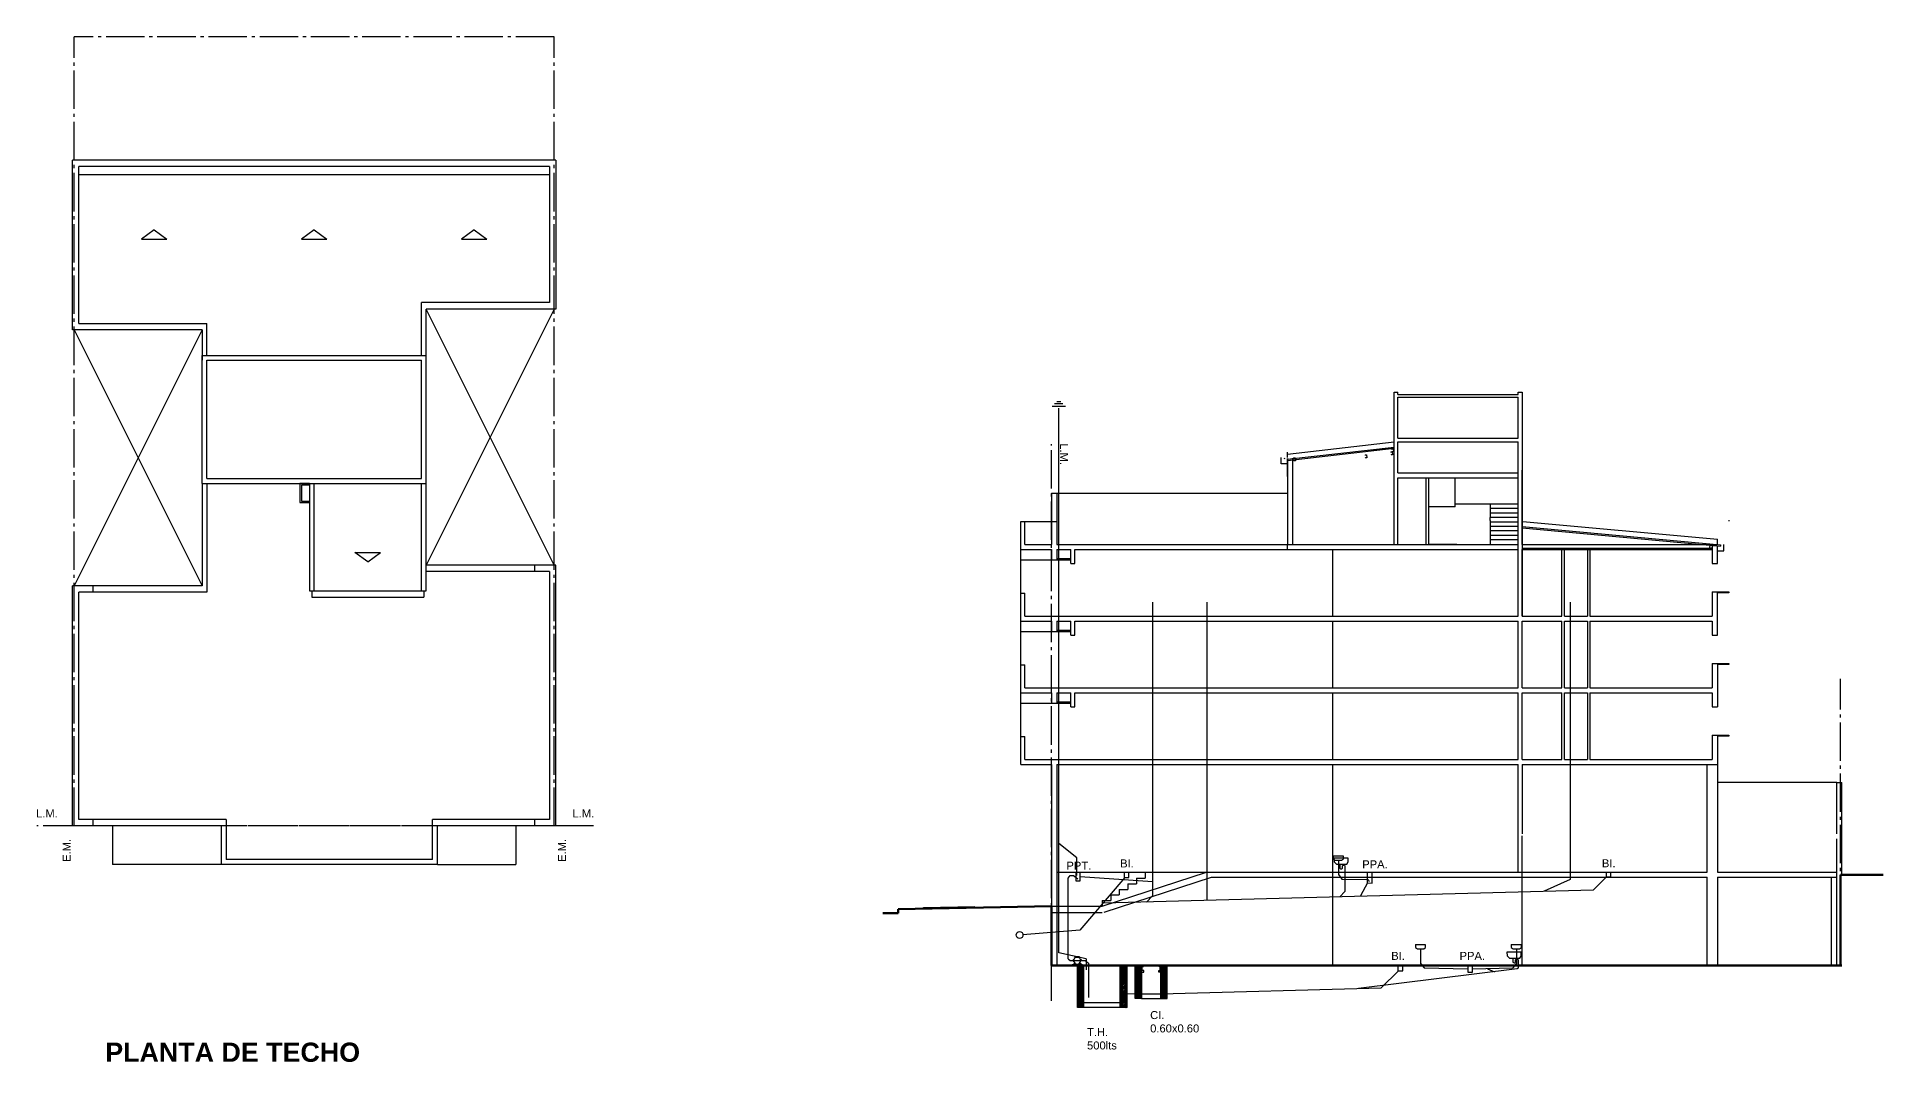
# Model space of a CAD drawing. Extents: x 220 to 3858, y -272 to 161.
# Drawn here: x 3800.5 to 3858.1, y -272.2 to -240.2 of the extents above; entities that cross this region are included whole.
import ezdxf

# ---------------------------------------------------------------- set-up
doc = ezdxf.new("R2010")
doc.units = 0
doc.header["$LTSCALE"] = 0.1
doc.linetypes.add('ACAD_ISO04W100', pattern=[30.5, 24, -3, 0.5, -3])
doc.linetypes.add('RAYITAS', pattern=[0.375, 0.25, -0.125])
doc.layers.get('0').update_dxf_attribs({"linetype": 'CONTINUOUS'})
for name, color, linetype in [('01 __ INSTALACION PRIMARIA', 10, 'CONTINUOUS'), ('02 __ INSTALACION SECUNDARIA', 44, 'CONTINUOUS'), ('CANALETAS', 41, 'CONTINUOUS'), ('CORTES', 3, 'CONTINUOUS'), ('COTAS', 1, 'CONTINUOUS'), ('EJES', 1, 'ACAD_ISO04W100'), ('MUROS', 4, 'CONTINUOUS'), ('SOLADO', 1, 'CONTINUOUS')]:
    doc.layers.add(name, color=color, linetype=linetype)
doc.styles.add('0.25', font='arial.ttf', dxfattribs={"height": 0.25})
doc.styles.get("Standard").update_dxf_attribs({"font": ''})
doc.styles.get('Standard').set_extended_font_data('AvantGarde Bk BT')

msp = doc.modelspace()

# ---------------------------------------------------------------- hatches: boundary and pattern name
at = {"layer": '01 __ INSTALACION PRIMARIA'}
h = msp.add_hatch(dxfattribs=at)
h.set_pattern_fill('ANSI31', color=256, scale=0.01)
h.set_pattern_definition([(45, (-17.392815, 0), (-0.0224506403, 0.0224506403), [])])
h.paths.add_polyline_path([(3833.163, -269.191), (3833.236, -269.191), (3833.236, -269.183), (3832.964, -269.183), (3832.964, -270.494), (3833.163, -270.494)])
h.paths.add_polyline_path([(3834.514, -269.191), (3834.304, -269.191), (3834.304, -270.494), (3834.514, -270.494)])
h.paths.add_polyline_path([(3834.97, -269.183), (3834.77, -269.183), (3834.77, -270.205), (3834.97, -270.205)])
h.paths.add_polyline_path([(3835.77, -269.183), (3835.57, -269.183), (3835.57, -270.067), (3835.77, -270.062)])
h.paths.add_polyline_path([(3835.77, -270.062), (3835.57, -270.067), (3835.57, -270.205), (3835.77, -270.205)])

# ---------------------------------------------------------------- linework, layer by layer
for p, q in [((3833.734, -267.325), (3836.996, -266.263)), ((3833.795, -267.515), (3837.158, -266.42)), ((3834.814, -266.45), (3835.084, -266.45)), ((3834.814, -266.45), (3834.814, -266.625)), ((3835.084, -266.263), (3835.084, -266.45)), ((3834.004, -266.975), (3834.274, -266.975)), ((3834.004, -266.975), (3834.004, -267.15)), ((3834.274, -266.8), (3834.544, -266.8)), ((3834.274, -266.8), (3834.274, -266.975)), ((3834.544, -266.625), (3834.814, -266.625)), ((3834.544, -266.625), (3834.544, -266.8)), ((3832.159, -267.325), (3833.734, -267.325)), ((3832.159, -267.525), (3833.734, -267.525)), ((3833.734, -267.15), (3833.734, -267.325)), ((3833.734, -267.15), (3834.004, -267.15))]:
    msp.add_line(p, q)
for p, q in [((3835.307, -257.829), (3835.308, -267.006)), ((3837.003, -257.829), (3837.003, -267.136)), ((3848.357, -257.829), (3848.357, -266.496)), ((3840.977, -265.822), (3840.986, -265.941)), ((3841.422, -265.826), (3840.977, -265.822)), ((3841.422, -265.944), (3841.422, -265.826)), ((3832.675, -266.449), (3832.734, -266.37)), ((3832.676, -268.97), (3832.676, -266.448)), ((3832.734, -266.37), (3832.837, -266.37)), ((3832.837, -266.37), (3832.98, -266.473)), ((3834.449, -266.425), (3833.04, -268.075)), ((3834.428, -266.263), (3834.428, -266.425)), ((3834.428, -266.425), (3834.576, -266.425)), ((3834.576, -266.425), (3834.576, -266.263)), ((3840.986, -265.941), (3841.054, -266.015)), ((3841.054, -266.015), (3841.385, -266.015)), ((3841.162, -266.013), (3841.162, -266.135)), ((3841.162, -266.135), (3841.198, -266.157)), ((3841.198, -266.157), (3841.231, -266.157)), ((3841.231, -266.157), (3841.249, -266.137)), ((3841.249, -266.061), (3841.269, -266.04)), ((3841.249, -266.137), (3841.249, -266.061)), ((3841.269, -266.04), (3841.306, -266.04)), ((3841.306, -266.04), (3841.324, -266.064)), ((3841.324, -266.064), (3841.321, -266.549)), ((3841.385, -266.015), (3841.422, -265.944)), ((3849.482, -266.422), (3849.087, -266.812)), ((3849.483, -266.263), (3849.483, -266.408)), ((3849.483, -266.408), (3849.631, -266.408)), ((3849.631, -266.408), (3849.631, -266.263)), ((3833.768, -267.222), (3849.087, -266.812)), ((3835.118, -267.199), (3835.308, -267.006)), ((3841.321, -266.864), (3841.163, -267.03)), ((3841.321, -266.549), (3841.321, -266.864)), ((3842.03, -266.601), (3841.811, -267.007)), ((3848.357, -266.496), (3847.55, -266.854)), ((3833.04, -268.075), (3831.263, -268.218)), ((3846.385, -268.762), (3846.393, -268.881)), ((3846.83, -268.765), (3846.385, -268.762)), ((3846.83, -268.884), (3846.83, -268.765)), ((3832.676, -268.97), (3832.738, -269.022)), ((3832.738, -269.022), (3833.062, -269.022)), ((3832.802, -269.162), (3832.89, -269.111)), ((3833.117, -269.156), (3832.802, -269.162)), ((3832.802, -269.183), (3832.802, -269.162)), ((3832.831, -268.996), (3832.832, -269.04)), ((3832.831, -268.996), (3832.851, -268.996)), ((3832.832, -269.04), (3832.848, -269.04)), ((3832.882, -268.919), (3833.031, -268.92)), ((3833.031, -268.905), (3832.883, -268.903)), ((3832.883, -268.903), (3832.883, -268.919)), ((3832.964, -270.494), (3832.964, -269.176)), ((3833.117, -269.156), (3833.027, -269.108)), ((3833.031, -268.92), (3833.031, -268.905)), ((3833.062, -269.022), (3833.21, -269.022)), ((3833.083, -269.038), (3833.065, -269.038)), ((3833.07, -268.99), (3833.082, -268.992)), ((3833.082, -268.992), (3833.083, -269.038)), ((3833.118, -269.183), (3833.117, -269.156)), ((3834.514, -269.191), (3833.163, -269.191)), ((3833.163, -270.494), (3833.163, -269.191)), ((3833.21, -269.022), (3833.313, -269.105)), ((3833.313, -269.105), (3833.313, -270.18)), ((3834.304, -270.493), (3834.304, -269.19)), ((3834.514, -270.494), (3834.514, -269.191)), ((3834.77, -270.205), (3834.77, -269.183)), ((3835.57, -269.183), (3834.97, -269.183)), ((3834.97, -269.183), (3834.97, -270.205)), ((3834.992, -269.334), (3834.992, -269.209)), ((3834.992, -269.209), (3835.032, -269.209)), ((3835.036, -269.334), (3834.992, -269.334)), ((3835.032, -269.209), (3835.032, -269.183)), ((3835.036, -269.353), (3835.036, -269.334)), ((3835.036, -269.392), (3835.036, -269.353)), ((3835.505, -269.353), (3835.505, -269.334)), ((3835.505, -269.334), (3835.548, -269.334)), ((3835.505, -269.392), (3835.505, -269.353)), ((3835.508, -269.209), (3835.508, -269.183)), ((3835.548, -269.209), (3835.508, -269.209)), ((3835.548, -269.334), (3835.548, -269.209)), ((3835.57, -270.205), (3835.57, -269.183)), ((3835.77, -270.205), (3835.77, -269.183)), ((3846.706, -269.288), (3841.751, -269.899)), ((3843, -269.345), (3842.459, -269.88)), ((3842.98, -269.183), (3842.98, -269.345)), ((3842.98, -269.345), (3843.127, -269.345)), ((3843.127, -269.345), (3843.127, -269.183)), ((3845.775, -269.281), (3845.993, -269.376)), ((3846.393, -268.881), (3846.461, -268.954)), ((3846.461, -268.954), (3846.792, -268.954)), ((3846.569, -268.953), (3846.569, -269.075)), ((3846.569, -269.075), (3846.606, -269.096)), ((3846.606, -269.096), (3846.638, -269.096)), ((3846.638, -269.096), (3846.657, -269.077)), ((3846.657, -269.001), (3846.676, -268.979)), ((3846.657, -269.077), (3846.657, -269.001)), ((3846.676, -268.979), (3846.713, -268.979)), ((3846.73, -269.265), (3846.706, -269.288)), ((3846.713, -268.979), (3846.732, -269.004)), ((3846.732, -269.004), (3846.73, -269.265)), ((3846.792, -268.954), (3846.83, -268.884)), ((3834.97, -269.392), (3835.036, -269.392)), ((3835.57, -269.392), (3835.505, -269.392)), ((3835.57, -270.067), (3842.459, -269.88)), ((3834.514, -270.344), (3832.964, -270.344)), ((3834.514, -270.494), (3832.964, -270.494)), ((3834.77, -270.067), (3834.514, -270.076)), ((3834.97, -270.205), (3834.77, -270.205)), ((3834.97, -270.067), (3835.57, -270.067)), ((3834.97, -270.205), (3835.57, -270.205)), ((3835.57, -270.205), (3835.77, -270.205))]:
    msp.add_line(p, q, dxfattribs=at)
msp.add_circle((3831.159, -268.226), 0.105, dxfattribs=at)
msp.add_arc((3832.957, -269.025), 0.11, 105.56151, 74.02817, dxfattribs=at)
at = {"layer": '02 __ INSTALACION SECUNDARIA'}
for p, q in [((3840.955, -265.756), (3840.955, -265.843)), ((3841.276, -265.76), (3840.955, -265.76)), ((3840.955, -265.843), (3841.019, -265.89)), ((3841.019, -265.89), (3841.218, -265.89)), ((3841.118, -265.89), (3841.118, -266.34)), ((3841.218, -265.89), (3841.276, -265.843)), ((3841.276, -265.843), (3841.276, -265.76)), ((3832.91, -266.263), (3832.91, -266.536)), ((3833.053, -266.536), (3833.053, -266.263)), ((3841.118, -266.34), (3841.227, -266.485)), ((3841.227, -266.485), (3842.053, -266.489)), ((3842.017, -266.263), (3842.021, -266.601)), ((3842.178, -266.604), (3842.178, -266.265)), ((3832.91, -266.536), (3833.053, -266.536)), ((3842.021, -266.601), (3842.178, -266.604)), ((3842.053, -266.489), (3842.081, -266.551)), ((3843.523, -268.528), (3843.523, -268.615)), ((3843.844, -268.532), (3843.523, -268.532)), ((3843.523, -268.615), (3843.586, -268.662)), ((3843.586, -268.662), (3843.785, -268.662)), ((3843.686, -268.662), (3843.686, -269.112)), ((3843.785, -268.662), (3843.844, -268.615)), ((3843.844, -268.615), (3843.844, -268.532)), ((3846.515, -268.528), (3846.515, -268.615)), ((3846.836, -268.532), (3846.515, -268.532)), ((3846.515, -268.615), (3846.579, -268.662)), ((3846.579, -268.662), (3846.778, -268.662)), ((3846.678, -268.662), (3846.678, -269.115)), ((3846.778, -268.662), (3846.836, -268.615)), ((3846.836, -268.615), (3846.836, -268.532)), ((3843.686, -269.112), (3843.794, -269.257)), ((3843.794, -269.257), (3845.162, -269.283)), ((3845.162, -269.183), (3845.162, -269.383)), ((3845.306, -269.383), (3845.306, -269.183)), ((3846.559, -269.262), (3845.306, -269.292)), ((3846.678, -269.115), (3846.559, -269.262)), ((3845.162, -269.383), (3845.306, -269.383))]:
    msp.add_line(p, q, dxfattribs=at)
at = {"layer": 'CANALETAS', "color": 7}
msp.add_line((3801.767, -244.469), (3816.467, -244.469), dxfattribs=at)
at = {"layer": 'CORTES'}
for p, q in [((3832.178, -251.7), (3832.591, -251.7)), ((3832.245, -251.625), (3832.504, -251.625)), ((3832.319, -251.557), (3832.45, -251.557)), ((3832.38, -268.781), (3832.38, -251.771)), ((3832.944, -265.817), (3832.38, -265.369)), ((3832.944, -266.369), (3832.944, -265.817)), ((3833.236, -268.968), (3832.38, -268.781)), ((3833.236, -268.968), (3833.236, -269.31))]:
    msp.add_line(p, q, dxfattribs=at)
at = {"layer": 'COTAS'}
msp.add_line((3833.053, -266.399), (3835.308, -266.557), dxfattribs=at)
at = {"layer": 'EJES', "color": 7, "ltscale": 0.5}
for p, q in [((3801.617, -264.819), (3801.617, -240.169)), ((3816.617, -240.169), (3801.617, -240.169)), ((3816.617, -264.819), (3816.617, -240.169)), ((3832.159, -270.28), (3832.159, -252.889)), ((3856.809, -269.183), (3856.809, -260.223)), ((3817.847, -264.819), (3800.455, -264.819)), ((3816.617, -264.819), (3801.617, -264.819))]:
    msp.add_line(p, q, dxfattribs=at)
at = {"layer": 'MUROS', "color": 7}
for p, q in [((3801.567, -249.319), (3801.567, -244.019)), ((3816.667, -244.019), (3801.567, -244.019)), ((3816.467, -244.219), (3801.767, -244.219)), ((3801.767, -249.119), (3801.767, -244.219)), ((3813.767, -244.019), (3811.017, -244.019)), ((3816.467, -244.219), (3816.467, -248.469)), ((3816.667, -244.019), (3816.667, -248.669)), ((3804.117, -246.194), (3803.718, -246.482)), ((3804.117, -246.194), (3804.516, -246.482)), ((3809.117, -246.194), (3808.718, -246.482)), ((3809.117, -246.194), (3809.516, -246.482)), ((3814.117, -246.194), (3813.718, -246.482)), ((3814.117, -246.194), (3814.516, -246.482)), ((3803.718, -246.482), (3804.516, -246.482)), ((3808.718, -246.482), (3809.516, -246.482)), ((3813.718, -246.482), (3814.516, -246.482)), ((3816.467, -248.469), (3812.467, -248.469)), ((3812.467, -250.119), (3812.467, -248.469)), ((3801.767, -249.119), (3805.767, -249.119)), ((3805.767, -250.119), (3805.767, -249.119)), ((3816.667, -248.669), (3812.617, -248.669)), ((3812.617, -250.119), (3812.617, -248.669)), ((3805.617, -249.319), (3801.567, -249.319)), ((3805.617, -249.319), (3805.617, -250.269)), ((3805.617, -250.119), (3812.617, -250.119)), ((3805.617, -254.119), (3805.617, -250.119)), ((3805.767, -253.969), (3805.767, -250.269)), ((3805.767, -250.269), (3812.467, -250.269)), ((3812.467, -253.969), (3812.467, -250.269)), ((3812.617, -254.119), (3812.617, -250.119)), ((3842.859, -253.463), (3842.859, -251.263)), ((3842.859, -251.263), (3842.979, -251.263)), ((3842.979, -251.343), (3842.979, -251.263)), ((3842.979, -251.343), (3846.739, -251.343)), ((3842.979, -252.703), (3842.979, -251.423)), ((3842.979, -251.423), (3846.739, -251.423)), ((3842.979, -251.423), (3846.739, -251.423)), ((3846.739, -251.343), (3846.739, -251.263)), ((3846.739, -251.263), (3846.859, -251.263)), ((3846.739, -252.703), (3846.739, -251.423)), ((3846.859, -251.263), (3846.859, -256.023)), ((3842.859, -252.83), (3839.529, -253.212)), ((3842.859, -252.991), (3839.529, -253.373)), ((3842.859, -253.031), (3839.529, -253.413)), ((3839.529, -253.303), (3839.529, -253.142)), ((3842.753, -253.135), (3842.8, -253.129)), ((3842.753, -253.135), (3842.754, -253.151)), ((3842.762, -253.214), (3842.763, -253.23)), ((3842.778, -253.04), (3842.825, -253.035)), ((3842.778, -253.04), (3842.779, -253.056)), ((3842.787, -253.12), (3842.789, -253.135)), ((3842.836, -253.13), (3842.789, -253.135)), ((3842.8, -253.129), (3842.811, -253.225)), ((3842.825, -253.035), (3842.836, -253.13)), ((3842.979, -252.703), (3846.739, -252.703)), ((3842.979, -253.783), (3842.979, -252.823)), ((3842.979, -252.823), (3846.739, -252.823)), ((3846.739, -255.279), (3846.739, -252.823)), ((3839.329, -253.503), (3839.329, -253.303)), ((3839.529, -253.503), (3839.329, -253.503)), ((3839.429, -253.314), (3839.433, -253.354)), ((3839.529, -253.343), (3839.529, -256.023)), ((3839.529, -253.903), (3839.529, -253.343)), ((3839.689, -253.325), (3839.689, -253.903)), ((3839.689, -253.463), (3839.689, -256.023)), ((3839.716, -253.321), (3839.764, -253.316)), ((3839.716, -253.321), (3839.718, -253.337)), ((3839.725, -253.401), (3839.727, -253.417)), ((3839.775, -253.411), (3839.727, -253.417)), ((3839.764, -253.316), (3839.775, -253.411)), ((3841.951, -253.227), (3841.999, -253.221)), ((3841.951, -253.227), (3841.953, -253.243)), ((3841.96, -253.306), (3841.962, -253.322)), ((3842.01, -253.317), (3841.962, -253.322)), ((3841.999, -253.221), (3842.01, -253.317)), ((3842.811, -253.225), (3842.763, -253.23)), ((3842.859, -256.023), (3842.859, -253.463)), ((3842.979, -253.783), (3846.739, -253.783)), ((3846.859, -256.023), (3846.859, -253.703)), ((3805.617, -254.119), (3812.617, -254.119)), ((3805.617, -254.119), (3805.617, -257.319)), ((3805.767, -253.969), (3812.467, -253.969)), ((3805.767, -254.119), (3805.767, -257.519)), ((3808.967, -254.119), (3808.667, -254.119)), ((3808.667, -254.119), (3808.667, -254.719)), ((3808.717, -254.169), (3808.717, -254.669)), ((3808.967, -254.169), (3808.717, -254.169)), ((3808.967, -254.119), (3808.967, -257.469)), ((3809.117, -257.469), (3809.117, -254.119)), ((3812.467, -257.469), (3812.467, -254.119)), ((3812.617, -257.469), (3812.617, -254.119)), ((3842.979, -256.023), (3842.979, -253.943)), ((3842.979, -253.943), (3846.739, -253.943)), ((3843.859, -256.023), (3843.859, -253.943)), ((3843.859, -256.023), (3843.859, -253.943)), ((3843.859, -256.023), (3843.859, -253.943)), ((3843.939, -256.023), (3843.939, -253.943)), ((3844.77, -254.846), (3844.77, -253.943)), ((3808.667, -254.719), (3808.967, -254.719)), ((3808.717, -254.669), (3808.967, -254.669)), ((3832.159, -254.423), (3832.159, -256.023)), ((3832.159, -254.423), (3832.319, -254.423)), ((3832.319, -254.423), (3832.319, -256.023)), ((3832.319, -254.423), (3839.529, -254.423)), ((3844.77, -254.846), (3843.939, -254.846)), ((3846.739, -254.763), (3844.77, -254.763)), ((3845.859, -254.763), (3845.859, -254.903)), ((3846.739, -254.903), (3845.859, -254.903)), ((3845.859, -254.903), (3845.859, -255.183)), ((3831.199, -256.183), (3831.199, -255.303)), ((3831.199, -255.303), (3831.319, -255.303)), ((3831.199, -256.183), (3831.199, -255.303)), ((3831.199, -255.303), (3831.319, -255.303)), ((3831.199, -256.503), (3831.199, -255.303)), ((3831.319, -256.023), (3831.319, -255.303)), ((3831.319, -256.023), (3831.319, -255.303)), ((3831.319, -255.303), (3832.319, -255.303)), ((3846.739, -255.043), (3845.859, -255.043)), ((3846.739, -255.183), (3845.859, -255.183)), ((3845.859, -255.279), (3845.859, -255.183)), ((3845.859, -255.279), (3845.859, -256.023)), ((3846.739, -255.325), (3845.859, -255.325)), ((3846.739, -255.463), (3845.859, -255.463)), ((3846.739, -257.423), (3846.739, -255.279)), ((3846.739, -258.263), (3846.739, -255.279)), ((3846.859, -255.463), (3853.059, -256.034)), ((3846.859, -255.503), (3853.054, -256.074)), ((3846.877, -255.304), (3852.959, -255.862)), ((3853.319, -255.263), (3853.319, -255.295)), ((3831.319, -256.023), (3832.159, -256.023)), ((3832.319, -256.023), (3846.739, -256.023)), ((3832.319, -256.023), (3846.739, -256.023)), ((3832.319, -256.023), (3846.739, -256.023)), ((3832.319, -256.023), (3846.739, -256.023)), ((3832.319, -256.023), (3846.739, -256.023)), ((3832.319, -256.023), (3846.739, -256.023)), ((3832.319, -256.023), (3846.739, -256.023)), ((3839.529, -256.183), (3839.529, -256.023)), ((3839.529, -256.183), (3839.529, -256.023)), ((3842.979, -256.023), (3843.859, -256.023)), ((3842.979, -256.023), (3843.859, -256.023)), ((3842.979, -256.023), (3843.859, -256.023)), ((3842.979, -256.023), (3843.859, -256.023)), ((3844.819, -256.023), (3843.939, -256.023)), ((3844.819, -256.023), (3843.939, -256.023)), ((3846.739, -255.603), (3845.859, -255.603)), ((3846.739, -255.743), (3845.859, -255.743)), ((3846.739, -255.883), (3845.859, -255.883)), ((3846.859, -256.023), (3846.859, -256.183)), ((3846.859, -256.023), (3852.959, -256.023)), ((3852.723, -256.036), (3852.712, -256.131)), ((3852.771, -256.041), (3852.723, -256.036)), ((3852.771, -256.041), (3852.769, -256.057)), ((3852.799, -256.045), (3852.799, -256.623)), ((3852.959, -256.023), (3852.959, -255.862)), ((3852.959, -256.623), (3852.959, -256.063)), ((3852.959, -256.623), (3852.959, -256.063)), ((3853.059, -256.034), (3853.054, -256.074)), ((3853.159, -256.223), (3853.159, -256.023)), ((3810.393, -256.276), (3811.191, -256.276)), ((3810.792, -256.564), (3810.393, -256.276)), ((3810.792, -256.564), (3811.191, -256.276)), ((3816.017, -256.669), (3812.617, -256.669)), ((3816.017, -256.869), (3816.017, -256.669)), ((3816.667, -256.669), (3816.017, -256.669)), ((3816.667, -264.819), (3816.667, -256.669)), ((3831.199, -256.183), (3832.159, -256.183)), ((3831.199, -256.183), (3832.159, -256.183)), ((3831.199, -256.503), (3832.159, -256.503)), ((3831.199, -256.503), (3832.159, -256.503)), ((3831.199, -257.543), (3831.199, -256.503)), ((3831.199, -257.543), (3831.199, -256.503)), ((3832.159, -256.503), (3832.159, -256.183)), ((3832.159, -256.183), (3832.159, -256.503)), ((3832.159, -256.503), (3832.319, -256.503)), ((3832.159, -256.503), (3832.319, -256.503)), ((3832.319, -256.183), (3832.319, -256.503)), ((3832.319, -256.183), (3832.759, -256.183)), ((3832.319, -256.183), (3832.759, -256.183)), ((3832.319, -256.183), (3832.759, -256.183)), ((3832.319, -256.183), (3832.319, -256.503)), ((3832.319, -256.183), (3832.759, -256.183)), ((3832.319, -256.183), (3832.759, -256.183)), ((3832.319, -256.183), (3832.759, -256.183)), ((3832.319, -256.463), (3832.759, -256.463)), ((3832.319, -256.463), (3832.759, -256.463)), ((3832.319, -256.503), (3832.759, -256.503)), ((3832.319, -256.503), (3832.759, -256.503)), ((3832.759, -256.623), (3832.759, -256.183)), ((3832.759, -256.623), (3832.759, -256.183)), ((3832.759, -256.623), (3832.879, -256.623)), ((3832.759, -256.623), (3832.879, -256.623)), ((3832.879, -256.183), (3846.739, -256.183)), ((3832.879, -256.623), (3832.879, -256.183)), ((3832.879, -256.183), (3846.739, -256.183)), ((3832.879, -256.183), (3846.739, -256.183)), ((3832.879, -256.183), (3846.739, -256.183)), ((3832.879, -256.183), (3846.739, -256.183)), ((3832.879, -256.623), (3832.879, -256.183)), ((3832.879, -256.183), (3846.739, -256.183)), ((3832.879, -256.183), (3846.739, -256.183)), ((3840.939, -256.183), (3840.939, -258.263)), ((3840.939, -256.183), (3840.939, -258.263)), ((3840.939, -256.183), (3840.939, -258.263)), ((3840.939, -256.183), (3840.939, -258.263)), ((3846.739, -258.263), (3846.739, -256.183)), ((3846.859, -256.143), (3852.799, -256.143)), ((3846.859, -258.263), (3846.859, -256.183)), ((3846.859, -256.183), (3852.799, -256.183)), ((3846.859, -256.183), (3848.099, -256.183)), ((3846.859, -256.183), (3848.099, -256.183)), ((3846.859, -256.183), (3846.859, -258.263)), ((3848.099, -258.263), (3848.099, -256.183)), ((3848.099, -258.263), (3848.099, -256.183)), ((3848.179, -258.263), (3848.179, -256.183)), ((3848.179, -256.183), (3848.899, -256.183)), ((3848.179, -258.263), (3848.179, -256.183)), ((3848.179, -256.183), (3848.899, -256.183)), ((3848.899, -256.183), (3848.899, -258.263)), ((3848.899, -256.183), (3848.899, -258.263)), ((3848.979, -256.183), (3848.979, -258.263)), ((3848.979, -256.183), (3852.799, -256.183)), ((3848.979, -256.183), (3852.799, -256.183)), ((3848.979, -256.183), (3852.799, -256.183)), ((3848.979, -256.183), (3848.979, -258.263)), ((3848.979, -256.183), (3852.799, -256.183)), ((3852.712, -256.131), (3852.76, -256.137)), ((3852.762, -256.121), (3852.76, -256.137)), ((3852.799, -256.183), (3852.799, -256.623)), ((3852.799, -256.183), (3852.799, -256.623)), ((3852.799, -256.623), (3852.959, -256.623)), ((3852.799, -256.623), (3852.959, -256.623)), ((3852.959, -256.223), (3853.159, -256.223)), ((3816.017, -256.869), (3812.617, -256.869)), ((3816.467, -256.869), (3816.017, -256.869)), ((3816.467, -256.869), (3816.467, -264.619)), ((3801.567, -264.819), (3801.567, -257.319)), ((3802.217, -257.319), (3801.567, -257.319)), ((3805.617, -257.319), (3801.617, -257.319)), ((3801.767, -264.619), (3801.767, -257.519)), ((3802.217, -257.519), (3801.767, -257.519)), ((3802.217, -257.519), (3802.217, -257.319)), ((3805.767, -257.519), (3802.217, -257.519)), ((3808.967, -257.469), (3809.117, -257.469)), ((3809.042, -257.469), (3809.042, -257.669)), ((3809.042, -257.669), (3812.542, -257.669)), ((3809.117, -257.469), (3812.467, -257.469)), ((3812.467, -257.469), (3812.617, -257.469)), ((3812.542, -257.469), (3812.542, -257.669)), ((3831.199, -257.543), (3831.319, -257.543)), ((3831.199, -258.743), (3831.199, -257.543)), ((3831.199, -257.543), (3831.319, -257.543)), ((3831.199, -258.743), (3831.199, -257.543)), ((3831.319, -258.263), (3831.319, -257.543)), ((3831.319, -258.263), (3831.319, -257.543)), ((3852.799, -257.503), (3852.799, -258.263)), ((3852.799, -257.503), (3852.959, -257.503)), ((3852.799, -257.503), (3852.799, -258.263)), ((3852.799, -257.503), (3852.959, -257.503)), ((3852.959, -258.863), (3852.959, -257.503)), ((3852.959, -258.863), (3852.959, -257.503)), ((3852.959, -257.503), (3853.319, -257.503)), ((3852.959, -257.503), (3853.319, -257.503)), ((3853.319, -257.535), (3852.959, -257.535)), ((3853.319, -257.535), (3852.959, -257.535)), ((3853.319, -257.503), (3853.319, -257.535)), ((3853.319, -257.503), (3853.319, -257.535)), ((3831.319, -258.263), (3846.739, -258.263)), ((3831.319, -258.263), (3832.159, -258.263)), ((3831.319, -258.263), (3846.739, -258.263)), ((3831.319, -258.263), (3846.739, -258.263)), ((3831.319, -258.263), (3846.739, -258.263)), ((3831.319, -258.263), (3832.159, -258.263)), ((3831.319, -258.263), (3846.739, -258.263)), ((3846.859, -258.263), (3848.099, -258.263)), ((3846.859, -258.263), (3848.099, -258.263)), ((3848.179, -258.263), (3848.899, -258.263)), ((3848.179, -258.263), (3848.899, -258.263)), ((3848.979, -258.263), (3852.799, -258.263)), ((3848.979, -258.263), (3852.799, -258.263)), ((3831.199, -258.423), (3832.159, -258.423)), ((3831.199, -258.423), (3832.159, -258.423)), ((3831.199, -258.743), (3832.159, -258.743)), ((3831.199, -258.743), (3832.159, -258.743)), ((3831.199, -259.783), (3831.199, -258.743)), ((3832.159, -258.423), (3832.159, -258.743)), ((3832.159, -258.423), (3832.159, -258.743)), ((3832.159, -258.743), (3832.319, -258.743)), ((3832.159, -258.743), (3832.319, -258.743)), ((3832.319, -258.423), (3832.319, -258.743)), ((3832.319, -258.423), (3832.759, -258.423)), ((3832.319, -258.423), (3832.319, -258.743)), ((3832.319, -258.423), (3832.759, -258.423)), ((3832.319, -258.423), (3832.759, -258.423)), ((3832.319, -258.423), (3832.759, -258.423)), ((3832.319, -258.423), (3832.759, -258.423)), ((3832.319, -258.703), (3832.759, -258.703)), ((3832.319, -258.703), (3832.759, -258.703)), ((3832.319, -258.743), (3832.759, -258.743)), ((3832.319, -258.743), (3832.759, -258.743)), ((3832.759, -258.863), (3832.759, -258.423)), ((3832.759, -258.863), (3832.759, -258.423)), ((3832.759, -258.863), (3832.879, -258.863)), ((3832.759, -258.863), (3832.879, -258.863)), ((3832.879, -258.423), (3846.739, -258.423)), ((3832.879, -258.863), (3832.879, -258.423)), ((3832.879, -258.423), (3846.739, -258.423)), ((3832.879, -258.423), (3846.739, -258.423)), ((3832.879, -258.863), (3832.879, -258.423)), ((3832.879, -258.423), (3846.739, -258.423)), ((3832.879, -258.423), (3846.739, -258.423)), ((3840.939, -258.423), (3840.939, -260.503)), ((3846.739, -260.503), (3846.739, -258.423)), ((3846.859, -258.423), (3848.099, -258.423)), ((3846.859, -260.503), (3846.859, -258.423)), ((3846.859, -258.423), (3848.099, -258.423)), ((3846.859, -258.423), (3848.099, -258.423)), ((3848.099, -260.503), (3848.099, -258.423)), ((3848.179, -258.423), (3848.899, -258.423)), ((3848.179, -260.503), (3848.179, -258.423)), ((3848.179, -258.423), (3848.899, -258.423)), ((3848.179, -258.423), (3848.899, -258.423)), ((3848.899, -258.423), (3848.899, -260.503)), ((3848.979, -258.423), (3852.799, -258.423)), ((3848.979, -258.423), (3848.979, -260.503)), ((3848.979, -258.423), (3852.799, -258.423)), ((3848.979, -258.423), (3852.799, -258.423)), ((3852.799, -258.423), (3852.799, -258.863)), ((3852.799, -258.423), (3852.799, -258.863)), ((3852.799, -258.863), (3852.959, -258.863)), ((3852.799, -258.863), (3852.959, -258.863)), ((3831.199, -259.783), (3831.319, -259.783)), ((3831.199, -260.983), (3831.199, -259.783)), ((3831.319, -260.503), (3831.319, -259.783)), ((3852.799, -259.743), (3852.799, -260.503)), ((3852.799, -259.743), (3852.959, -259.743)), ((3852.959, -259.743), (3853.319, -259.743)), ((3852.959, -259.743), (3852.959, -261.103)), ((3853.319, -259.775), (3852.959, -259.775)), ((3853.319, -259.743), (3853.319, -259.775)), ((3831.199, -260.663), (3832.159, -260.663)), ((3831.199, -260.663), (3832.159, -260.663)), ((3831.319, -260.503), (3832.159, -260.503)), ((3831.319, -260.503), (3846.739, -260.503)), ((3831.319, -260.503), (3846.739, -260.503)), ((3831.319, -260.503), (3832.159, -260.503)), ((3831.319, -260.503), (3846.739, -260.503)), ((3832.159, -260.663), (3832.159, -260.983)), ((3832.319, -260.663), (3832.319, -260.983)), ((3832.319, -260.663), (3832.759, -260.663)), ((3832.319, -260.663), (3832.759, -260.663)), ((3832.759, -261.103), (3832.759, -260.663)), ((3832.879, -260.663), (3846.739, -260.663)), ((3832.879, -260.663), (3846.739, -260.663)), ((3832.879, -261.103), (3832.879, -260.663)), ((3832.879, -260.663), (3846.739, -260.663)), ((3840.939, -260.663), (3840.939, -262.743)), ((3846.739, -262.743), (3846.739, -260.663)), ((3846.859, -260.503), (3848.099, -260.503)), ((3846.859, -260.503), (3848.099, -260.503)), ((3846.859, -260.663), (3848.099, -260.663)), ((3846.859, -262.743), (3846.859, -260.663)), ((3848.099, -262.743), (3848.099, -260.663)), ((3848.179, -260.503), (3848.899, -260.503)), ((3848.179, -260.503), (3848.899, -260.503)), ((3848.179, -260.663), (3848.899, -260.663)), ((3848.179, -262.743), (3848.179, -260.663)), ((3848.899, -260.663), (3848.899, -262.743)), ((3848.979, -260.503), (3852.799, -260.503)), ((3848.979, -260.503), (3852.799, -260.503)), ((3848.979, -260.663), (3852.799, -260.663)), ((3848.979, -260.663), (3848.979, -262.743)), ((3852.799, -260.663), (3852.799, -261.103)), ((3831.199, -260.983), (3832.159, -260.983)), ((3831.199, -262.023), (3831.199, -260.983)), ((3832.159, -260.983), (3832.319, -260.983)), ((3832.319, -260.943), (3832.759, -260.943)), ((3832.319, -260.983), (3832.759, -260.983)), ((3832.759, -261.103), (3832.879, -261.103)), ((3852.799, -261.103), (3852.959, -261.103)), ((3831.199, -262.023), (3831.319, -262.023)), ((3831.199, -262.903), (3831.199, -262.023)), ((3831.319, -262.743), (3831.319, -262.023)), ((3852.799, -261.983), (3852.799, -262.743)), ((3852.799, -261.983), (3852.959, -261.983)), ((3852.959, -261.983), (3853.319, -261.983)), ((3852.959, -261.983), (3852.959, -262.903)), ((3853.319, -262.015), (3852.959, -262.015)), ((3853.319, -261.983), (3853.319, -262.015)), ((3831.199, -262.903), (3832.159, -262.903)), ((3831.319, -262.743), (3832.159, -262.743)), ((3831.319, -262.743), (3846.739, -262.743)), ((3832.159, -262.903), (3832.159, -267.325)), ((3832.319, -262.903), (3832.319, -266.263)), ((3832.319, -262.903), (3846.739, -262.903)), ((3840.939, -262.903), (3840.938, -269.183)), ((3846.739, -266.263), (3846.739, -262.903)), ((3846.859, -262.743), (3848.099, -262.743)), ((3846.859, -262.903), (3852.959, -262.903)), ((3846.859, -262.903), (3846.859, -265.063)), ((3848.179, -262.743), (3848.899, -262.743)), ((3848.979, -262.743), (3852.799, -262.743)), ((3852.639, -265.223), (3852.639, -262.903)), ((3852.959, -262.903), (3852.959, -265.223)), ((3856.689, -263.463), (3852.959, -263.463)), ((3856.689, -265.063), (3856.689, -263.463)), ((3856.689, -263.463), (3856.849, -263.463)), ((3856.849, -266.343), (3856.849, -263.463)), ((3802.217, -264.619), (3801.767, -264.619)), ((3802.217, -264.819), (3802.217, -264.619)), ((3806.367, -264.619), (3802.217, -264.619)), ((3806.367, -264.619), (3806.367, -265.869)), ((3812.817, -265.869), (3812.817, -264.619)), ((3816.017, -264.619), (3812.817, -264.619)), ((3816.017, -264.819), (3816.017, -264.619)), ((3816.467, -264.619), (3816.017, -264.619)), ((3802.217, -264.819), (3801.567, -264.819)), ((3806.217, -264.819), (3802.217, -264.819)), ((3806.217, -264.819), (3806.217, -266.019)), ((3812.967, -266.019), (3812.967, -264.819)), ((3816.017, -264.819), (3812.967, -264.819)), ((3816.667, -264.819), (3816.017, -264.819)), ((3846.859, -269.183), (3846.859, -265.223)), ((3852.639, -266.263), (3852.639, -265.223)), ((3852.959, -265.223), (3852.959, -266.263)), ((3856.689, -269.183), (3856.689, -265.223)), ((3812.817, -265.869), (3806.367, -265.869)), ((3812.967, -266.019), (3806.217, -266.019)), ((3832.159, -266.183), (3832.159, -266.343)), ((3832.319, -266.263), (3832.318, -269.183)), ((3832.319, -266.263), (3852.639, -266.263)), ((3837.158, -266.42), (3852.639, -266.422)), ((3852.639, -269.183), (3852.639, -266.422)), ((3852.959, -266.263), (3856.689, -266.263)), ((3852.959, -266.422), (3856.689, -266.423)), ((3852.959, -266.422), (3852.959, -269.183)), ((3856.529, -269.183), (3856.529, -266.423)), ((3856.809, -269.183), (3856.809, -266.423))]:
    msp.add_line(p, q, dxfattribs=at)
at = {"layer": 'MUROS', "color": 7, "ltscale": 30}
for p, q in [((3816.617, -248.669), (3812.617, -256.669)), ((3816.617, -256.669), (3812.617, -248.669)), ((3805.617, -249.319), (3801.617, -257.319)), ((3801.617, -249.319), (3805.617, -257.319)), ((3802.817, -264.819), (3802.817, -266.019)), ((3815.417, -264.819), (3815.417, -266.019)), ((3806.217, -266.019), (3802.817, -266.019)), ((3812.967, -266.019), (3815.417, -266.019))]:
    msp.add_line(p, q, dxfattribs=at)
at = {"layer": 'MUROS', "color": 7, "linetype": 'RAYITAS', "ltscale": 4}
for p, q in [((3846.859, -265.223), (3846.859, -265.063)), ((3846.859, -266.263), (3846.859, -265.303))]:
    msp.add_line(p, q, dxfattribs=at)
at = {"layer": 'MUROS', "color": 7, "lineweight": 70}
for p, q in [((3856.809, -266.343), (3858.136, -266.343)), ((3856.809, -266.343), (3856.809, -269.183)), ((3826.883, -267.541), (3827.359, -267.541)), ((3827.359, -267.421), (3832.159, -267.325)), ((3827.359, -267.421), (3827.359, -267.541)), ((3832.159, -267.325), (3832.159, -269.183)), ((3832.159, -269.183), (3840.939, -269.183)), ((3840.939, -269.183), (3846.739, -269.183)), ((3846.739, -269.183), (3856.849, -269.183))]:
    msp.add_line(p, q, dxfattribs=at)
at = {"layer": 'SOLADO', "color": 7, "ltscale": 5}
for p, q in [((3828.159, -267.365), (3829.759, -267.333)), ((3828.159, -267.405), (3828.159, -267.365)), ((3828.239, -267.403), (3828.239, -267.363))]:
    msp.add_line(p, q, dxfattribs=at)

# ---------------------------------------------------------------- texts
at = {"char_height": 0.25, "attachment_point": 1, "style": '0.25'}
for s, insert, rotation in [('L.M.', (3832.673, -252.863), 270), ('E.M.', (3801.259, -265.942), 90), ('E.M.', (3816.736, -265.942), 90)]:
    msp.add_mtext_dynamic_manual_height_columns(s, width=2.3135, gutter_width=12.5, heights=[0], dxfattribs=dict(at, insert=insert, rotation=rotation))
for insert in [(3800.429, -264.304), (3817.189, -264.304)]:
    msp.add_mtext_dynamic_manual_height_columns('L.M.', width=2.3135, gutter_width=12.5, heights=[0], dxfattribs=dict(at, insert=insert))
at = {"insert": (3802.59, -271.588), "char_height": 0.6, "attachment_point": 1}
msp.add_mtext_dynamic_manual_height_columns('{\\fArial|b1|i0|c0|p34;PLANTA DE TECHO}', width=12.37207, gutter_width=12.5, heights=[0], dxfattribs=at)
at = {"layer": '02 __ INSTALACION SECUNDARIA', "char_height": 0.25, "attachment_point": 1, "style": '0.25'}
for s, width, insert in [('{\\C0;\\c16777215;BI.}', 0.11422, (3834.299, -265.865)), ('{\\C0;\\c16777215;PPA.}', 0.11422, (3841.863, -265.893)), ('{\\C0;\\c16777215;BI.}', 0.11422, (3849.351, -265.86)), ('{\\C0;\\c16777215;PPT.}', 0.11422, (3832.621, -265.936)), ('{\\C0;\\c16777215;BI.}', 0.11422, (3842.769, -268.753)), ('{\\C0;\\c16777215;PPA.}', 0.11422, (3844.904, -268.753)), ('{\\C0;\\c16777215;CI.\\P0.60x0.60}', 0.11422, (3835.237, -270.603)), ('{\\C0;\\c16777215;T.H.\\P500lts}', 0.25, (3833.265, -271.135))]:
    msp.add_mtext_dynamic_manual_height_columns(s, width=width, gutter_width=1.25, heights=[0], dxfattribs=dict(at, insert=insert))

doc.saveas('drawing.dxf')
